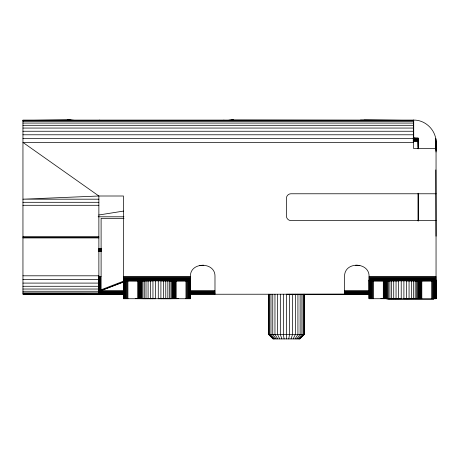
<?xml version="1.0" encoding="UTF-8"?>
<svg xmlns="http://www.w3.org/2000/svg" width="459" height="459" viewBox="0 0 459 459"><rect width="100%" height="100%" fill="white"/><g stroke="black" fill="none" stroke-linecap="round" stroke-linejoin="round"><path stroke-width="0.69" d="M344.497 294.253L344.669 274.453C346.591 261.108 369.506 262.657 369.059 276.393L369.128 298.723L436.05 298.723L436.05 142.416C436.257 130.476 425.659 119.879 413.72 120.086L22.95 120.086L22.95 294.253L124.005 294.196M190.353 298.723L190.422 276.393C189.986 261.584 215.42 261.584 214.984 276.393L214.984 294.253M288.768 338.914L289.543 334.45L289.543 294.253M291.023 338.914L292.549 334.45L292.549 294.253M293.14 338.914L295.372 334.45L295.372 294.253M295.051 338.914L297.925 334.45L297.925 294.253M296.703 338.914L300.123 334.45L300.123 294.253M298.046 338.914L301.913 334.45L301.913 294.253M299.033 338.914L303.227 334.45L303.227 294.253M299.635 338.914L304.036 334.45L304.036 294.253M304.306 294.253L304.306 334.45L299.836 338.914L273.042 338.914L268.578 334.45L268.578 294.253M223.441 120.516L223.917 120.086M124.01 290.564L101.106 290.564L123.769 281.734M101.106 289.79L123.855 281.017M101.106 290.564L123.884 281.906M229.058 120.528L233.241 120.086L230.28 120.321M98.737 248.749L101.559 248.267M106.976 294.03L101.106 294.19L101.106 218.335L124.005 218.335M98.748 215.007L123.534 211.083M230.429 120.298L229.357 120.47L233.241 120.086M230.516 120.287L231.187 120.206M230.785 120.247L231.474 120.178M199.648 265.4L203.819 265.227M178.62 298.574L169.589 298.723L169.589 280.856L190.422 280.793L160.908 280.856L160.908 298.723L173.559 298.579M177.013 298.585L167.839 298.723L167.839 280.856M176.336 298.579L165.768 298.723L165.768 280.856M174.799 298.579L163.433 298.723L163.433 280.856M419.187 298.579L406.536 298.723L406.536 280.856L436.05 280.793L415.217 280.856L415.217 298.723M233.132 120.086L233.493 120.086M171.844 298.579L158.269 298.723L158.269 280.856M417.472 298.579L403.897 298.723L403.897 280.856M364.096 120.086L413.634 120.424L22.95 120.424L71.3 120.086M22.95 120.424L72.074 120.086L75.626 120.487M101.232 251.159L98.369 251.325L101.255 251.325M22.95 121.428L413.634 121.428M22.95 123.075L413.634 123.075M22.95 125.307L413.634 125.307M22.95 128.061L413.634 128.061M22.95 131.251L413.634 131.251M22.95 134.78L413.634 134.78M413.175 138.016L418.183 138.016L418.183 148.779M413.175 138.216L418.183 138.216M22.95 138.538L418.183 138.549M413.175 138.991L418.183 138.991M413.175 139.542L418.183 139.542M413.175 140.179L418.183 140.179M413.175 140.884L418.183 140.884M413.175 141.636L418.183 141.636M413.634 142.416L22.95 142.416L98.869 196.004L123.437 196.004L123.5 298.723L123.437 298.384M436.05 148.555L413.634 148.555L413.634 120.086M436.05 193.773L290.908 193.773C288.522 193.732 286.399 195.85 286.439 198.236L286.439 216.103C286.399 218.49 288.522 220.607 290.908 220.567L436.05 220.567M98.869 199.189L22.95 199.189L98.869 196.004L98.869 294.253M22.95 202.304L98.869 202.304M22.95 205.293L98.869 205.293M98.151 216.797L123.924 216.791M22.95 236.706L98.869 236.706M22.95 237.303L98.869 237.303M22.95 237.928L98.869 237.928M98.754 248.99L100.905 248.99M98.369 250.069L101.232 250.069M98.283 250.866L101.146 250.866M22.95 275.802L98.869 275.802M98.737 276.393L101.106 276.393M123.437 276.393L190.422 276.393M369.059 276.393L436.05 276.393M123.437 277.167L190.422 277.167M369.059 277.167L436.05 277.167M123.437 277.919L190.422 277.919M369.059 277.919L436.05 277.919M123.437 278.624L190.422 278.624M369.059 278.624L436.05 278.624M123.437 279.261L190.422 279.261M369.059 279.261L436.05 279.261M22.95 279.565L98.869 279.565M123.437 279.812L190.422 279.812M369.059 279.812L436.05 279.812M123.437 280.26L190.422 280.26M369.059 280.26L436.05 280.26M123.437 280.587L190.422 280.587M369.059 280.587L436.05 280.587M123.437 280.856L190.422 280.856M369.059 280.856L436.05 280.856L435.981 298.723L435.981 280.856M22.95 283.094L98.869 283.094M22.95 286.278L98.869 286.278M22.95 289.032L98.869 289.032M190.577 290.564L214.91 290.564M344.462 290.564L369.512 290.564M22.95 291.264L98.869 291.264M101.106 291.316L124.01 291.316M190.577 291.316L214.91 291.316M344.462 291.316L369.512 291.316M101.106 292.022L124.01 292.022M190.577 292.022L214.91 292.022M344.462 292.022L369.512 292.022M101.106 292.658L124.01 292.658M190.577 292.658L214.91 292.658M344.462 292.658L369.512 292.658M22.95 292.911L98.869 292.911M101.106 293.209L124.01 293.209M190.577 293.209L214.91 293.209M344.462 293.209L369.512 293.209M101.106 293.657L124.01 293.657M190.577 293.657L214.91 293.657M344.462 293.657L369.512 293.657M98.869 293.915L22.95 293.915L98.937 294.253L98.869 276.324M101.106 293.989L124.01 293.989M190.577 293.989L214.91 293.989M344.462 293.989L369.512 293.989M190.032 294.253L369.512 294.19L286.439 294.253L286.439 338.914M123.437 298.723L190.422 298.723M433.818 299.618L388.675 299.377L386.042 298.671M268.578 334.45L304.306 334.45M229.03 120.086L413.634 120.424L360.453 120.086M67.812 120.086L71.3 120.39L67.834 120.086L70.261 120.241M101.169 294.253L123.867 294.208M369.128 280.856L369.128 298.723L369.059 280.793L389.892 280.856L389.892 298.723L380.867 298.574M369.059 280.793L398.573 280.856L398.573 298.723L385.927 298.579M123.5 298.723L123.437 280.793L152.945 280.856L152.945 298.723L140.299 298.579M123.437 280.793L144.264 280.856L144.264 298.723L135.239 298.574M67.662 120.086L68.242 120.092M32.973 293.989L69.493 294.253M387.637 298.579L401.218 298.723L401.218 280.856M142.015 298.579L155.59 298.723L155.59 280.856M383.15 298.579L393.719 298.723L393.719 280.856M384.688 298.579L396.048 298.723L396.048 280.856M139.06 298.579L150.426 298.723L150.426 280.856M137.522 298.579L148.091 298.723L148.091 280.856M382.467 298.585L391.642 298.723L391.642 280.856M136.845 298.585L146.019 298.723L146.019 280.856M101.106 294.19L104.87 294.253M355.662 265.227L359.833 265.4M70.055 120.218L71.3 120.39M415.246 138.216L413.72 137.947L413.72 120.086M99.517 120.086L100.091 120.407M273.248 338.914L268.848 334.45L268.848 294.253M273.851 338.914L269.657 334.45L269.657 294.253M274.838 338.914L270.971 334.45L270.971 294.253M276.18 338.914L272.755 334.45L272.755 294.253M277.827 338.914L274.958 334.45L274.958 294.253M279.743 338.914L277.511 334.45L277.511 294.253M281.86 338.914L280.329 334.45L280.329 294.253M417.919 140.884L418.149 147.144M284.115 338.914L283.341 334.45L283.341 294.253M435.746 149.232L435.711 138.538L436.05 147.19M436.05 152.004L435.711 138.538L436.05 148.894M435.711 138.538L436.05 150.512M435.82 169.905L436.05 236.201M418.12 141.636L418.126 148.802M418.155 193.216L418.178 221.158M435.78 280.856L435.78 298.723M435.453 280.856L435.453 298.723M435.006 280.856L435.006 298.723M434.455 280.856L434.455 298.723M433.818 280.856L433.818 298.723M433.112 280.856L433.112 298.723M432.361 280.856L432.361 298.723M431.586 280.856L431.586 298.723M421.81 280.856L421.81 298.723M421.104 280.856L421.104 298.723M420.438 280.856L420.438 298.723M419.83 280.856L419.83 298.723M419.291 280.856L419.291 298.723M418.837 280.856L418.837 298.723M418.482 280.856L418.482 298.723M418.183 193.773L418.183 220.567M418.229 280.856L418.229 298.723M417.564 280.856L417.564 298.723M416.6 280.856L416.6 298.723M413.467 280.856L413.467 298.723M411.396 280.856L411.396 298.723M409.061 280.856L409.061 298.723M388.515 280.856L388.515 298.723M387.545 280.856L387.545 298.723M386.885 280.856L386.885 298.723M386.633 280.856L386.633 298.723M386.277 280.856L386.277 298.723M385.818 280.856L385.818 298.723M385.279 280.856L385.279 298.723M384.671 280.856L384.671 298.723M384.005 280.856L384.005 298.723M383.305 280.856L383.305 298.723M373.528 280.856L373.528 298.723M372.754 280.856L372.754 298.723M371.997 280.856L371.997 298.723M371.297 280.856L371.297 298.723M370.654 280.856L370.654 298.723M370.103 280.856L370.103 298.723M369.661 280.856L369.661 298.723M369.329 280.856L369.329 298.723M190.152 280.856L190.152 298.723M189.825 280.856L189.825 298.723M189.378 280.856L189.378 298.723M188.827 280.856L188.827 298.723M188.19 280.856L188.19 298.723M187.484 280.856L187.484 298.723M186.733 280.856L186.733 298.723M185.958 280.856L185.958 298.723M176.181 280.856L176.181 298.723M175.476 280.856L175.476 298.723M174.81 280.856L174.81 298.723M174.202 280.856L174.202 298.723M173.663 280.856L173.663 298.723M173.209 280.856L173.209 298.723M172.854 280.856L172.854 298.723M172.601 280.856L172.601 298.723M171.936 280.856L171.936 298.723M170.972 280.856L170.972 298.723M142.887 280.856L142.887 298.723M141.917 280.856L141.917 298.723M141.257 280.856L141.257 298.723M141.005 280.856L141.005 298.723M140.649 280.856L140.649 298.723M140.196 280.856L140.196 298.723M139.656 280.856L139.656 298.723M139.043 280.856L139.043 298.723M138.377 280.856L138.377 298.723M137.677 280.856L137.677 298.723M127.9 280.856L127.9 298.723M127.126 280.856L127.126 298.723M126.374 280.856L126.374 298.723M125.668 280.856L125.668 298.723M125.032 280.856L125.032 298.723M124.481 280.856L124.481 298.723M124.033 280.856L124.033 298.723M123.7 280.856L123.7 298.723M100.464 276.393L100.464 294.253M99.919 276.393L99.919 294.253M99.471 276.393L99.471 294.253M99.138 276.393L99.138 294.253M101.232 249.524L98.369 249.535L101.232 249.535M101.232 250.528L98.369 250.528L101.232 250.534"/></g></svg>
